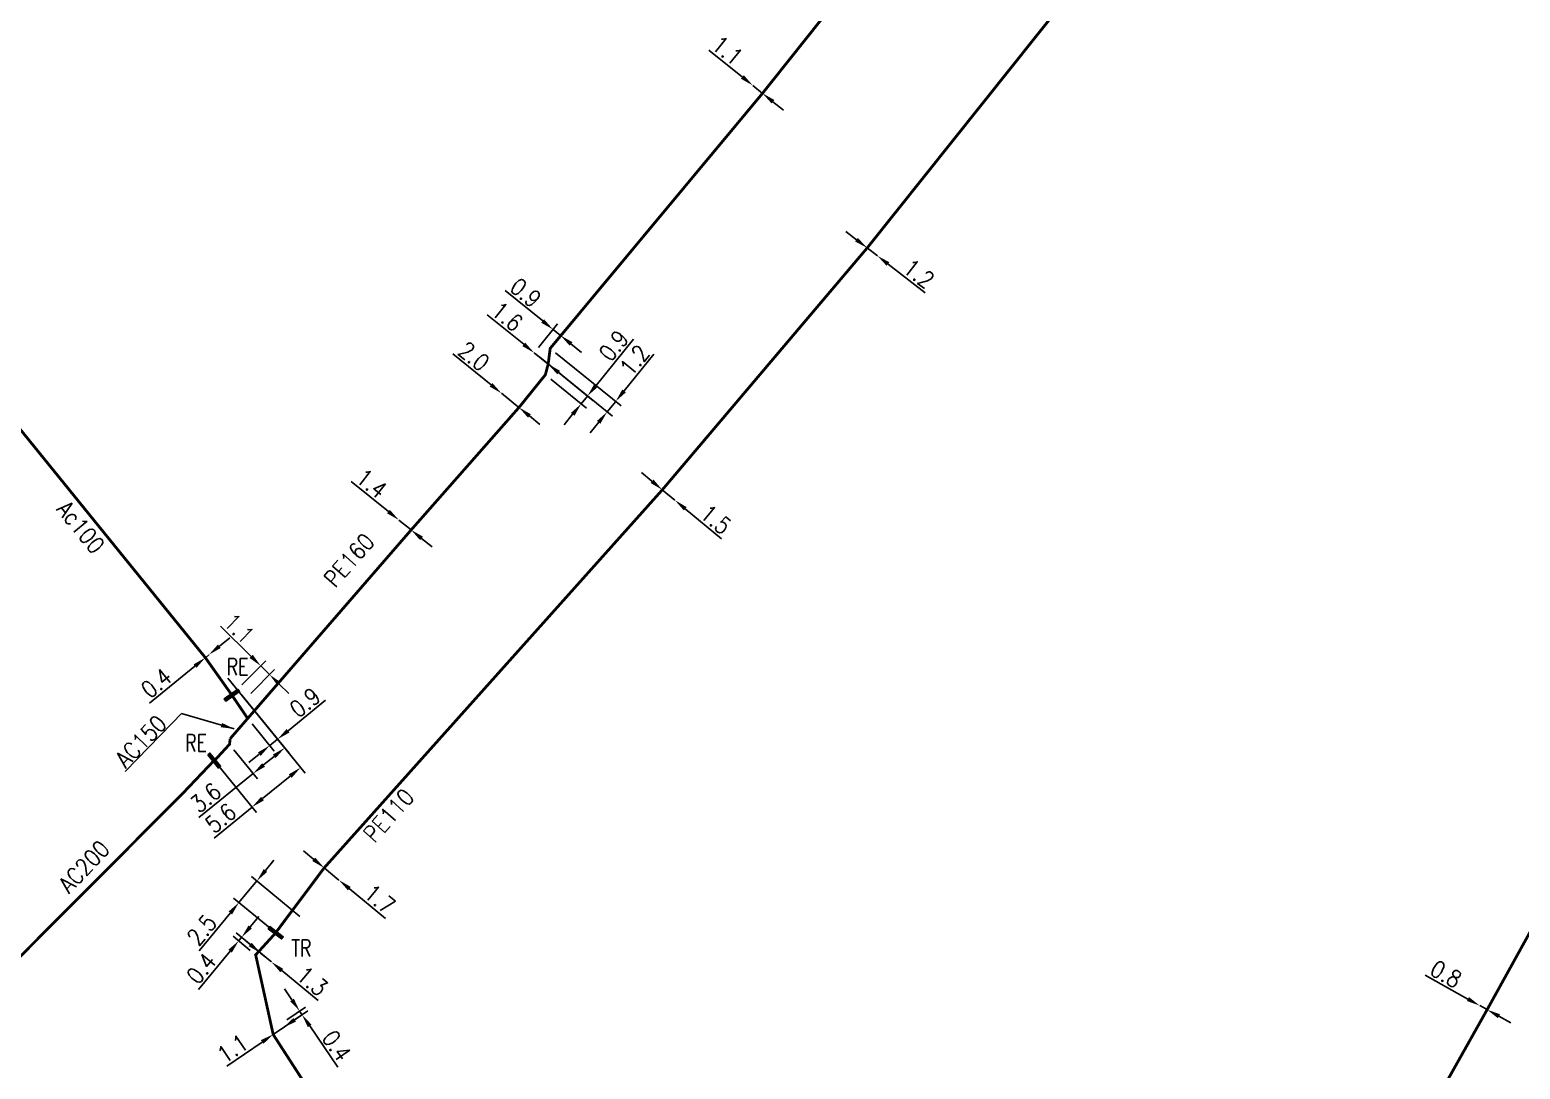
# Model space of a CAD drawing. Header units: millimetres. Extents: x 138988 to 140002, y 128990 to 130001.
# Drawn here: x 139695.7 to 139828.3, y 129673.6 to 129766.1 of the extents above; entities that cross this region are included whole.
import ezdxf
from ezdxf.enums import TextEntityAlignment as Align

# ---------------------------------------------------------------- set-up
doc = ezdxf.new("R2010")
doc.units = ezdxf.units.MM
doc.header["$PDMODE"] = 34
doc.linetypes.add('L_25_AP', pattern=[2000, 1000, 1000])
doc.linetypes.add('L_25_PE', pattern=[2000, 1000, 1000])
doc.layers.get('0').update_dxf_attribs({"linetype": 'CONTINUOUS'})
doc.layers.get('Defpoints').update_dxf_attribs({"linetype": 'CONTINUOUS'})
doc.layers.add('L_150', color=1, linetype='CONTINUOUS')
doc.layers.add('L_340', color=7, linetype='CONTINUOUS')
doc.styles.get("Standard").update_dxf_attribs({"font": 'romans.shx', "width": 0.85})
doc.dimstyles.get("Standard").update_dxf_attribs({"dimtxt": 1.5, "dimasz": 1.2, "dimexe": 0.625, "dimexo": 0.625, "dimgap": 0.25, "dimtad": 1, "dimdec": 1, "dimzin": 0, "dimdsep": 46, "dimtxsty": 'Standard', "dimcen": -0.5, "dimadec": 0, "dimazin": 0, "dimtfac": 1, "dimtdec": 1, "dimtmove": 0, "dimatfit": 3, "dimfxl": 0, "dimtolj": 1, "dimtzin": 0, "dimarcsym": 0})

# ---------------------------------------------------------------- blocks, each defined once
blk = doc.blocks.new('*D193')
at = {"layer": 'Defpoints', "color": 0, "linetype": 'Continuous', "transparency": 16777216}
for p in [(139760.02, 129761.16), (139760.02, 129761.16), (139760.88, 129760.46)]:
    blk.add_point(p, dxfattribs=at)
at = {"layer": 'L_150', "color": 0, "linetype": 'Continuous', "lineweight": -2, "transparency": 16777216}
for p, q in [((139759.09, 129761.91), (139756.11, 129764.31)), ((139760.88, 129760.46), (139760.02, 129761.16)), ((139761.81, 129759.71), (139762.75, 129758.96))]:
    blk.add_line(p, q, dxfattribs=at)
at = {"layer": 'L_150', "color": 0, "linetype": 'Continuous', "transparency": 16777216}
for points in [[(139759.22, 129762.07), (139758.96, 129761.76), (139760.02, 129761.16)], [(139761.94, 129759.87), (139761.69, 129759.56), (139760.88, 129760.46)]]:
    blk.add_solid(points, dxfattribs=at)
at = {"layer": 'L_150', "color": 0, "linetype": 'Continuous', "transparency": 16777216, "insert": (139757.76, 129764.27), "char_height": 1.5, "attachment_point": 5, "rotation": 321.0588}
blk.add_mtext('\\A1;1.1', dxfattribs=at)
blk = doc.blocks.new('*D196')
at = {"layer": 'Defpoints', "color": 0, "linetype": 'Continuous', "transparency": 16777216}
for p in [(139740.56, 129737.36), (139740.56, 129737.36), (139741.8, 129736.36)]:
    blk.add_point(p, dxfattribs=at)
at = {"layer": 'L_150', "color": 0, "linetype": 'Continuous', "lineweight": -2, "transparency": 16777216}
for p, q in [((139739.63, 129738.12), (139736.37, 129740.76)), ((139741.8, 129736.36), (139740.56, 129737.36)), ((139742.74, 129735.6), (139743.67, 129734.85))]:
    blk.add_line(p, q, dxfattribs=at)
at = {"layer": 'L_150', "color": 0, "linetype": 'Continuous', "transparency": 16777216}
for points in [[(139739.75, 129738.27), (139739.5, 129737.96), (139740.56, 129737.36)], [(139742.86, 129735.76), (139742.61, 129735.45), (139741.8, 129736.36)]]:
    blk.add_solid(points, dxfattribs=at)
at = {"layer": 'L_150', "color": 0, "linetype": 'Continuous', "transparency": 16777216, "insert": (139738.16, 129740.59), "char_height": 1.5, "attachment_point": 5, "rotation": 321.0073}
blk.add_mtext('\\A1;1.6', dxfattribs=at)
blk = doc.blocks.new('*D197')
at = {"layer": 'Defpoints', "color": 0, "linetype": 'Continuous', "transparency": 16777216}
for p in [(139740.56, 129737.36), (139741.55, 129735.41), (139745.3, 129733.52)]:
    blk.add_point(p, dxfattribs=at)
at = {"layer": 'L_150', "color": 0, "linetype": 'Continuous', "lineweight": -2, "transparency": 16777216}
for p, q in [((139746.06, 129734.45), (139749.4, 129738.58)), ((139741.05, 129736.97), (139745.79, 129733.13)), ((139742.03, 129735.01), (139745.22, 129732.43)), ((139744.74, 129732.82), (139745.3, 129733.52)), ((139743.98, 129731.89), (139743.23, 129730.96))]:
    blk.add_line(p, q, dxfattribs=at)
at = {"layer": 'L_150', "color": 0, "linetype": 'Continuous', "transparency": 16777216}
for points in [[(139745.9, 129734.58), (139746.22, 129734.33), (139745.3, 129733.52)], [(139743.83, 129732.02), (139744.14, 129731.76), (139744.74, 129732.82)]]:
    blk.add_solid(points, dxfattribs=at)
at = {"layer": 'L_150', "color": 0, "linetype": 'Continuous', "transparency": 16777216, "insert": (139747.64, 129738), "char_height": 1.5, "attachment_point": 5, "rotation": 51.0007}
blk.add_mtext('\\A1;0.9', dxfattribs=at)
blk = doc.blocks.new('*D198')
at = {"layer": 'Defpoints', "color": 0, "linetype": 'Continuous', "transparency": 16777216}
for p in [(139737.64, 129733.76), (139737.64, 129733.76), (139739.2, 129732.5)]:
    blk.add_point(p, dxfattribs=at)
at = {"layer": 'L_150', "color": 0, "linetype": 'Continuous', "lineweight": -2, "transparency": 16777216}
for p, q in [((139736.71, 129734.52), (139733.31, 129737.27)), ((139739.2, 129732.5), (139737.64, 129733.76)), ((139740.13, 129731.75), (139741.06, 129730.99))]:
    blk.add_line(p, q, dxfattribs=at)
at = {"layer": 'L_150', "color": 0, "linetype": 'Continuous', "transparency": 16777216}
for points in [[(139736.84, 129734.67), (139736.59, 129734.36), (139737.64, 129733.76)], [(139740.26, 129731.9), (139740.01, 129731.59), (139739.2, 129732.5)]]:
    blk.add_solid(points, dxfattribs=at)
at = {"layer": 'L_150', "color": 0, "linetype": 'Continuous', "transparency": 16777216, "insert": (139735.18, 129737.05), "char_height": 1.5, "attachment_point": 5, "rotation": 321.0029}
blk.add_mtext('\\A1;2.0', dxfattribs=at)
blk = doc.blocks.new('*D199')
at = {"layer": 'Defpoints', "color": 0, "linetype": 'Continuous', "transparency": 16777216}
for p in [(139741.98, 129737.76), (139740.56, 129737.36), (139747.05, 129732.11)]:
    blk.add_point(p, dxfattribs=at)
at = {"layer": 'L_150', "color": 0, "linetype": 'Continuous', "lineweight": -2, "transparency": 16777216}
for p, q in [((139741.05, 129736.97), (139747.54, 129731.72)), ((139742.46, 129737.37), (139748.29, 129732.65)), ((139748.56, 129733.97), (139751.2, 129737.23)), ((139747.05, 129732.11), (139747.81, 129733.04)), ((139746.3, 129731.18), (139745.54, 129730.24))]:
    blk.add_line(p, q, dxfattribs=at)
at = {"layer": 'L_150', "color": 0, "linetype": 'Continuous', "transparency": 16777216}
for points in [[(139748.4, 129734.1), (139748.72, 129733.85), (139747.81, 129733.04)], [(139746.14, 129731.3), (139746.45, 129731.05), (139747.05, 129732.11)]]:
    blk.add_solid(points, dxfattribs=at)
at = {"layer": 'L_150', "color": 0, "linetype": 'Continuous', "transparency": 16777216, "insert": (139749.48, 129736.7), "char_height": 1.5, "attachment_point": 5, "rotation": 51.0029}
blk.add_mtext('\\A1;1.2', dxfattribs=at)
blk = doc.blocks.new('*D200')
at = {"layer": 'Defpoints', "color": 0, "linetype": 'Continuous', "transparency": 16777216}
for p in [(139728.51, 129722.48), (139728.51, 129722.48), (139729.6, 129721.6)]:
    blk.add_point(p, dxfattribs=at)
at = {"layer": 'L_150', "color": 0, "linetype": 'Continuous', "lineweight": -2, "transparency": 16777216}
for p, q in [((139727.58, 129723.24), (139724.27, 129725.91)), ((139729.6, 129721.6), (139728.51, 129722.48)), ((139730.53, 129720.84), (139731.46, 129720.09))]:
    blk.add_line(p, q, dxfattribs=at)
at = {"layer": 'L_150', "color": 0, "linetype": 'Continuous', "transparency": 16777216}
for points in [[(139727.7, 129723.39), (139727.45, 129723.08), (139728.51, 129722.48)], [(139730.66, 129721), (139730.4, 129720.69), (139729.6, 129721.6)]]:
    blk.add_solid(points, dxfattribs=at)
at = {"layer": 'L_150', "color": 0, "linetype": 'Continuous', "transparency": 16777216, "insert": (139726.09, 129725.73), "char_height": 1.5, "attachment_point": 5, "rotation": 321.0029}
blk.add_mtext('\\A1;1.4', dxfattribs=at)
blk = doc.blocks.new('*D201')
at = {"layer": 'Defpoints', "color": 0, "linetype": 'Continuous', "transparency": 16777216}
for p in [(139711.28, 129710.23), (139711.59, 129710.49), (139711.59, 129710.49)]:
    blk.add_point(p, dxfattribs=at)
at = {"layer": 'L_150', "color": 0, "linetype": 'Continuous', "lineweight": -2, "transparency": 16777216}
for p, q in [((139712.53, 129711.24), (139713.46, 129712)), ((139711.59, 129710.49), (139711.28, 129710.23)), ((139710.35, 129709.48), (139706.3, 129706.17))]:
    blk.add_line(p, q, dxfattribs=at)
at = {"layer": 'L_150', "color": 0, "linetype": 'Continuous', "transparency": 16777216}
for points in [[(139712.4, 129711.4), (139712.65, 129711.09), (139711.59, 129710.49)], [(139710.23, 129709.63), (139710.48, 129709.32), (139711.28, 129710.23)]]:
    blk.add_solid(points, dxfattribs=at)
at = {"layer": 'L_150', "color": 0, "linetype": 'Continuous', "transparency": 16777216, "insert": (139706.92, 129707.97), "char_height": 1.5, "attachment_point": 5, "rotation": 39.1358}
blk.add_mtext('\\A1;0.4', dxfattribs=at)
blk = doc.blocks.new('*D202')
at = {"layer": 'Defpoints', "color": 0, "linetype": 'Continuous', "transparency": 16777216}
for p in [(139714.13, 129707.37), (139712.07, 129701.07), (139719.76, 129700.45)]:
    blk.add_point(p, dxfattribs=at)
at = {"layer": 'L_340', "color": 0, "linetype": 'Continuous', "lineweight": -2, "transparency": 16777216}
for p, q in [((139714.52, 129706.89), (139720.16, 129699.96)), ((139712.47, 129700.58), (139715.83, 129696.44)), ((139718.83, 129699.69), (139716.37, 129697.69)), ((139715.44, 129696.93), (139712.05, 129694.17))]:
    blk.add_line(p, q, dxfattribs=at)
at = {"layer": 'L_340', "color": 0, "linetype": 'Continuous', "transparency": 16777216}
for points in [[(139718.71, 129699.85), (139718.96, 129699.53), (139719.76, 129700.45)], [(139716.24, 129697.84), (139716.5, 129697.53), (139715.44, 129696.93)]]:
    blk.add_solid(points, dxfattribs=at)
at = {"layer": 'L_340', "color": 0, "linetype": 'Continuous', "transparency": 16777216, "insert": (139712.65, 129695.95), "char_height": 1.5, "attachment_point": 5, "rotation": 39.1358}
blk.add_mtext('\\A1;5.6', dxfattribs=at)
blk = doc.blocks.new('L_340_20')
at = {"linetype": 'Continuous'}
blk.add_hatch(color=0, dxfattribs=at).paths.add_polyline_path([(0.125, 0.75), (-0.125, 0.75), (-0.125, -0.75), (0.125, -0.75)])
at = {"color": 0, "linetype": 'Continuous'}
blk.add_lwpolyline([(-0.125, 0.75), (0.125, 0.75), (0.125, -0.75), (-0.125, -0.75)], close=True, dxfattribs=at)
at = {"color": 0, "linetype": 'Continuous', "width": 0.75}
for tag, height, flags, p in [('RE', 1.5, 8, (0, 3)), ('DEF_LEG', 1.2, 3, (0, -5)), ('DEF_COUP', 1.2, 3, (0, -7.5)), ('DEF_TYPE', 1.2, 3, (0, -10))]:
    blk.add_attdef(tag, text='', height=height, dxfattribs=dict(at, flags=flags)).set_placement(p, align=Align.MIDDLE)
blk = doc.blocks.new('*D203')
at = {"layer": 'Defpoints', "color": 0, "linetype": 'Continuous', "transparency": 16777216}
for p in [(139716.19, 129683.94), (139717.16, 129683.15), (139717.16, 129683.15)]:
    blk.add_point(p, dxfattribs=at)
at = {"layer": 'L_150', "color": 0, "linetype": 'Continuous', "lineweight": -2, "transparency": 16777216}
for p, q in [((139715.27, 129684.71), (139714.34, 129685.47)), ((139716.19, 129683.94), (139717.16, 129683.15)), ((139718.08, 129682.38), (139721.31, 129679.72))]:
    blk.add_line(p, q, dxfattribs=at)
at = {"layer": 'L_150', "color": 0, "linetype": 'Continuous', "transparency": 16777216}
for points in [[(139715.4, 129684.86), (139715.14, 129684.55), (139716.19, 129683.94)], [(139718.21, 129682.54), (139717.96, 129682.23), (139717.16, 129683.15)]]:
    blk.add_solid(points, dxfattribs=at)
at = {"layer": 'L_150', "color": 0, "linetype": 'Continuous', "transparency": 16777216, "insert": (139720.8, 129681.44), "char_height": 1.5, "attachment_point": 5, "rotation": 320.4383}
blk.add_mtext('\\A1;1.3', dxfattribs=at)
blk = doc.blocks.new('*D204')
at = {"layer": 'Defpoints', "color": 0, "linetype": 'Continuous', "transparency": 16777216}
for p in [(139715.87, 129690.36), (139720.18, 129686.8), (139717.54, 129685.74)]:
    blk.add_point(p, dxfattribs=at)
at = {"layer": 'L_340', "color": 0, "linetype": 'Continuous', "lineweight": -2, "transparency": 16777216}
for p, q in [((139716.63, 129691.29), (139717.39, 129692.21)), ((139715.87, 129690.36), (139714.27, 129688.44)), ((139719.7, 129687.2), (139715.38, 129690.76)), ((139717.06, 129686.14), (139713.79, 129688.83)), ((139713.51, 129687.51), (139710.73, 129684.14))]:
    blk.add_line(p, q, dxfattribs=at)
at = {"layer": 'L_340', "color": 0, "linetype": 'Continuous', "transparency": 16777216}
for points in [[(139716.48, 129691.42), (139716.78, 129691.16), (139715.87, 129690.36)], [(139713.36, 129687.64), (139713.66, 129687.38), (139714.27, 129688.44)]]:
    blk.add_solid(points, dxfattribs=at)
at = {"layer": 'L_340', "color": 0, "linetype": 'Continuous', "transparency": 16777216, "insert": (139710.96, 129686), "char_height": 1.5, "attachment_point": 5, "rotation": 50.4383}
blk.add_mtext('\\A1;2.5', dxfattribs=at)
blk = doc.blocks.new('*D205')
at = {"layer": 'Defpoints', "color": 0, "linetype": 'Continuous', "transparency": 16777216}
for p in [(139721.86, 129691.52), (139723.17, 129690.44), (139723.17, 129690.44)]:
    blk.add_point(p, dxfattribs=at)
at = {"layer": 'L_150', "color": 0, "linetype": 'Continuous', "lineweight": -2, "transparency": 16777216}
for p, q in [((139720.93, 129692.28), (139720.01, 129693.04)), ((139721.86, 129691.52), (139723.17, 129690.44)), ((139724.09, 129689.67), (139727.33, 129687.01))]:
    blk.add_line(p, q, dxfattribs=at)
at = {"layer": 'L_150', "color": 0, "linetype": 'Continuous', "transparency": 16777216}
for points in [[(139721.06, 129692.44), (139720.8, 129692.13), (139721.86, 129691.52)], [(139724.22, 129689.83), (139723.97, 129689.52), (139723.17, 129690.44)]]:
    blk.add_solid(points, dxfattribs=at)
at = {"layer": 'L_150', "color": 0, "linetype": 'Continuous', "transparency": 16777216, "insert": (139726.81, 129688.73), "char_height": 1.5, "attachment_point": 5, "rotation": 320.493}
blk.add_mtext('\\A1;1.7', dxfattribs=at)
blk = doc.blocks.new('*D206')
at = {"layer": 'Defpoints', "color": 0, "linetype": 'Continuous', "transparency": 16777216}
for p in [(139751.96, 129725.17), (139753.08, 129724.25), (139753.08, 129724.25)]:
    blk.add_point(p, dxfattribs=at)
at = {"layer": 'L_150', "color": 0, "linetype": 'Continuous', "lineweight": -2, "transparency": 16777216}
for p, q in [((139751.04, 129725.94), (139750.12, 129726.7)), ((139751.96, 129725.17), (139753.08, 129724.25)), ((139754.01, 129723.48), (139757.23, 129720.81))]:
    blk.add_line(p, q, dxfattribs=at)
at = {"layer": 'L_150', "color": 0, "linetype": 'Continuous', "transparency": 16777216}
for points in [[(139751.17, 129726.09), (139750.91, 129725.78), (139751.96, 129725.17)], [(139754.13, 129723.63), (139753.88, 129723.33), (139753.08, 129724.25)]]:
    blk.add_solid(points, dxfattribs=at)
at = {"layer": 'L_150', "color": 0, "linetype": 'Continuous', "transparency": 16777216, "insert": (139756.72, 129722.53), "char_height": 1.5, "attachment_point": 5, "rotation": 320.3558}
blk.add_mtext('\\A1;1.5', dxfattribs=at)
blk = doc.blocks.new('*D207')
at = {"layer": 'Defpoints', "color": 0, "linetype": 'Continuous', "transparency": 16777216}
for p in [(139770.2, 129746.7), (139771.11, 129746), (139771.11, 129746)]:
    blk.add_point(p, dxfattribs=at)
at = {"layer": 'L_150', "color": 0, "linetype": 'Continuous', "lineweight": -2, "transparency": 16777216}
for p, q in [((139769.25, 129747.43), (139768.3, 129748.17)), ((139770.2, 129746.7), (139771.11, 129746)), ((139772.06, 129745.27), (139775.37, 129742.71))]:
    blk.add_line(p, q, dxfattribs=at)
at = {"layer": 'L_150', "color": 0, "linetype": 'Continuous', "transparency": 16777216}
for points in [[(139769.37, 129747.59), (139769.12, 129747.28), (139770.2, 129746.7)], [(139772.18, 129745.42), (139771.93, 129745.11), (139771.11, 129746)]]:
    blk.add_solid(points, dxfattribs=at)
at = {"layer": 'L_150', "color": 0, "linetype": 'Continuous', "transparency": 16777216, "insert": (139774.8, 129744.41), "char_height": 1.5, "attachment_point": 5, "rotation": 322.3406}
blk.add_mtext('\\A1;1.2', dxfattribs=at)
blk = doc.blocks.new('L_340_19')
at = {"linetype": 'Continuous'}
blk.add_hatch(color=0, dxfattribs=at).paths.add_polyline_path([(0.125, 0.75), (-0.125, 0.75), (-0.125, -0.75), (0.125, -0.75)])
at = {"color": 0, "linetype": 'Continuous'}
blk.add_lwpolyline([(-0.125, 0.75), (0.125, 0.75), (0.125, -0.75), (-0.125, -0.75)], close=True, dxfattribs=at)
at = {"color": 0, "linetype": 'Continuous', "width": 0.75}
for tag, height, flags, p in [('TR', 1.5, 8, (0, 3)), ('DEF_LEG', 1.2, 3, (0, -5)), ('DEF_COUP', 1.2, 3, (0, -7.5)), ('DEF_TYPE', 1.2, 3, (0, -10))]:
    blk.add_attdef(tag, text='', height=height, dxfattribs=dict(at, flags=flags)).set_placement(p, align=Align.MIDDLE)
blk = doc.blocks.new('*D273')
at = {"layer": 'Defpoints', "color": 0, "linetype": 'Continuous', "transparency": 16777216}
for p in [(139717.33, 129676.7), (139718.24, 129677.32), (139718.24, 129677.32)]:
    blk.add_point(p, dxfattribs=at)
at = {"layer": 'L_150', "color": 0, "linetype": 'Continuous', "lineweight": -2, "transparency": 16777216}
for p, q in [((139719.23, 129677.99), (139720.22, 129678.67)), ((139718.24, 129677.32), (139717.33, 129676.7)), ((139716.34, 129676.02), (139713.18, 129673.87))]:
    blk.add_line(p, q, dxfattribs=at)
at = {"layer": 'L_150', "color": 0, "linetype": 'Continuous', "transparency": 16777216}
for points in [[(139719.12, 129678.16), (139719.34, 129677.83), (139718.24, 129677.32)], [(139716.22, 129676.19), (139716.45, 129675.86), (139717.33, 129676.7)]]:
    blk.add_solid(points, dxfattribs=at)
at = {"layer": 'L_150', "color": 0, "linetype": 'Continuous', "transparency": 16777216, "insert": (139713.7, 129675.43), "char_height": 1.5, "attachment_point": 5, "rotation": 34.2574}
blk.add_mtext('\\A1;1.1', dxfattribs=at)
blk = doc.blocks.new('*D274')
at = {"layer": 'Defpoints', "color": 0, "linetype": 'Continuous', "transparency": 16777216}
for p in [(139719.67, 129678.78), (139717.32, 129676.69), (139718.01, 129677.65)]:
    blk.add_point(p, dxfattribs=at)
at = {"layer": 'L_150', "color": 0, "linetype": 'Continuous', "lineweight": -2, "transparency": 16777216}
for p, q in [((139718.99, 129679.77), (139718.32, 129680.76)), ((139717.84, 129677.05), (139720.41, 129678.8)), ((139718.53, 129678), (139720.19, 129679.13)), ((139719.67, 129678.78), (139719.89, 129678.45)), ((139720.57, 129677.45), (139723.06, 129673.79))]:
    blk.add_line(p, q, dxfattribs=at)
at = {"layer": 'L_150', "color": 0, "linetype": 'Continuous', "transparency": 16777216}
for points in [[(139719.16, 129679.88), (139718.83, 129679.65), (139719.67, 129678.78)], [(139720.73, 129677.57), (139720.4, 129677.34), (139719.89, 129678.45)]]:
    blk.add_solid(points, dxfattribs=at)
at = {"layer": 'L_150', "color": 0, "linetype": 'Continuous', "transparency": 16777216, "insert": (139722.98, 129675.69), "char_height": 1.5, "attachment_point": 5, "rotation": 304.2574}
blk.add_mtext('\\A1;0.4', dxfattribs=at)
blk = doc.blocks.new('*D275')
at = {"layer": 'Defpoints', "color": 0, "linetype": 'Continuous', "transparency": 16777216}
for p in [(139714.51, 129685.34), (139715.76, 129683.78), (139717.16, 129683.15)]:
    blk.add_point(p, dxfattribs=at)
at = {"layer": 'L_150', "color": 0, "linetype": 'Continuous', "lineweight": -2, "transparency": 16777216}
for p, q in [((139715.27, 129686.26), (139716.04, 129687.19)), ((139715.28, 129684.18), (139713.77, 129685.43)), ((139716.68, 129683.55), (139714.03, 129685.74)), ((139714.51, 129685.34), (139714.25, 129685.03)), ((139713.49, 129684.1), (139710.67, 129680.69))]:
    blk.add_line(p, q, dxfattribs=at)
at = {"layer": 'L_150', "color": 0, "linetype": 'Continuous', "transparency": 16777216}
for points in [[(139715.12, 129686.39), (139715.43, 129686.14), (139714.51, 129685.34)], [(139713.33, 129684.23), (139713.64, 129683.98), (139714.25, 129685.03)]]:
    blk.add_solid(points, dxfattribs=at)
at = {"layer": 'L_150', "color": 0, "linetype": 'Continuous', "transparency": 16777216, "insert": (139710.92, 129682.57), "char_height": 1.5, "attachment_point": 5, "rotation": 50.4383}
blk.add_mtext('\\A1;0.4', dxfattribs=at)
blk = doc.blocks.new('*D453')
at = {"layer": 'Defpoints', "color": 0, "linetype": 'Continuous', "transparency": 16777216}
for p in [(139824.73, 129679.26), (139824.73, 129679.26), (139825.39, 129678.9)]:
    blk.add_point(p, dxfattribs=at)
at = {"layer": 'L_150', "color": 0, "linetype": 'Continuous', "lineweight": -2, "transparency": 16777216}
for p, q in [((139823.68, 129679.84), (139819.86, 129681.96)), ((139825.39, 129678.9), (139824.73, 129679.26)), ((139826.44, 129678.31), (139827.49, 129677.73))]:
    blk.add_line(p, q, dxfattribs=at)
at = {"layer": 'L_150', "color": 0, "linetype": 'Continuous', "transparency": 16777216}
for points in [[(139823.78, 129680.02), (139823.59, 129679.67), (139824.73, 129679.26)], [(139826.54, 129678.49), (139826.34, 129678.14), (139825.39, 129678.9)]]:
    blk.add_solid(points, dxfattribs=at)
at = {"layer": 'L_150', "color": 0, "linetype": 'Continuous', "transparency": 16777216, "insert": (139821.73, 129682.07), "char_height": 1.5, "attachment_point": 5, "rotation": 331.0077}
blk.add_mtext('\\A1;0.8', dxfattribs=at)
blk = doc.blocks.new('*D519')
at = {"layer": 'Defpoints', "color": 0, "linetype": 'Continuous', "transparency": 16777216}
for p in [(139712.9, 129708.88), (139715.05, 129704.82), (139717.71, 129702.97)]:
    blk.add_point(p, dxfattribs=at)
at = {"layer": 'L_150', "color": 0, "linetype": 'Continuous', "lineweight": -2, "transparency": 16777216}
for p, q in [((139713.29, 129708.4), (139718.1, 129702.49)), ((139718.64, 129703.73), (139721.98, 129706.45)), ((139715.44, 129704.34), (139717.41, 129701.92)), ((139717.01, 129702.41), (139717.71, 129702.97)), ((139716.08, 129701.65), (139715.15, 129700.89))]:
    blk.add_line(p, q, dxfattribs=at)
at = {"layer": 'L_150', "color": 0, "linetype": 'Continuous', "transparency": 16777216}
for points in [[(139718.51, 129703.88), (139718.77, 129703.57), (139717.71, 129702.97)], [(139715.96, 129701.8), (139716.21, 129701.49), (139717.01, 129702.41)]]:
    blk.add_solid(points, dxfattribs=at)
at = {"layer": 'L_150', "color": 0, "linetype": 'Continuous', "transparency": 16777216, "insert": (139720.15, 129706.24), "char_height": 1.5, "attachment_point": 5, "rotation": 39.1358}
blk.add_mtext('\\A1;0.9', dxfattribs=at)
blk = doc.blocks.new('*D520')
at = {"layer": 'Defpoints', "color": 0, "linetype": 'Continuous', "transparency": 16777216}
for p in [(139714.13, 129707.37), (139713.43, 129702.52), (139718.34, 129702.2)]:
    blk.add_point(p, dxfattribs=at)
at = {"layer": 'L_150', "color": 0, "linetype": 'Continuous', "lineweight": -2, "transparency": 16777216}
for p, q in [((139714.52, 129706.89), (139718.73, 129701.72)), ((139713.82, 129702.03), (139715.93, 129699.44)), ((139717.41, 129701.44), (139716.47, 129700.68)), ((139715.54, 129699.92), (139710.71, 129695.99))]:
    blk.add_line(p, q, dxfattribs=at)
at = {"layer": 'L_150', "color": 0, "linetype": 'Continuous', "transparency": 16777216}
for points in [[(139717.28, 129701.6), (139717.53, 129701.29), (139718.34, 129702.2)], [(139716.34, 129700.84), (139716.6, 129700.53), (139715.54, 129699.92)]]:
    blk.add_solid(points, dxfattribs=at)
at = {"layer": 'L_150', "color": 0, "linetype": 'Continuous', "transparency": 16777216, "insert": (139711.31, 129697.77), "char_height": 1.5, "attachment_point": 5, "rotation": 39.1358}
blk.add_mtext('\\A1;3.6', dxfattribs=at)
blk = doc.blocks.new('*D539')
at = {"layer": 'Defpoints', "color": 0, "linetype": 'Continuous', "transparency": 16777216}
for p in [(139716.99, 129708.73), (139714.09, 129707.36), (139714.88, 129706.58)]:
    blk.add_point(p, dxfattribs=at)
at = {"layer": 'L_340', "color": 0, "linetype": 'Continuous', "lineweight": -2, "transparency": 16777216}
for p, q in [((139715.36, 129710.34), (139712.64, 129713.03)), ((139714.53, 129707.8), (139716.65, 129709.95)), ((139715.32, 129707.03), (139717.43, 129709.17)), ((139716.99, 129708.73), (139716.21, 129709.5)), ((139717.85, 129707.88), (139718.7, 129707.04))]:
    blk.add_line(p, q, dxfattribs=at)
at = {"layer": 'L_340', "color": 0, "linetype": 'Continuous', "transparency": 16777216}
for points in [[(139715.5, 129710.49), (139715.22, 129710.2), (139716.21, 129709.5)], [(139717.99, 129708.03), (139717.71, 129707.74), (139716.99, 129708.73)]]:
    blk.add_solid(points, dxfattribs=at)
at = {"layer": 'L_340', "color": 0, "linetype": 'Continuous', "transparency": 16777216, "insert": (139714.28, 129712.82), "char_height": 1.5, "attachment_point": 5, "rotation": 315.3349}
blk.add_mtext('\\A1;1.1', dxfattribs=at)
blk = doc.blocks.new('*D540')
at = {"layer": 'Defpoints', "color": 0, "linetype": 'Continuous', "transparency": 16777216}
for p in [(139742.24, 129739.44), (139741.98, 129737.76), (139740.56, 129737.36)]:
    blk.add_point(p, dxfattribs=at)
at = {"layer": 'L_150', "color": 0, "linetype": 'Continuous', "lineweight": -2, "transparency": 16777216}
for p, q in [((139741.31, 129740.2), (139737.96, 129742.91)), ((139740.95, 129737.85), (139742.63, 129739.93)), ((139742.9, 129738.91), (139742.24, 129739.44)), ((139742.37, 129738.25), (139743.29, 129739.39)), ((139743.83, 129738.15), (139744.77, 129737.4))]:
    blk.add_line(p, q, dxfattribs=at)
at = {"layer": 'L_150', "color": 0, "linetype": 'Continuous', "transparency": 16777216}
for points in [[(139741.43, 129740.35), (139741.18, 129740.04), (139742.24, 129739.44)], [(139743.96, 129738.31), (139743.71, 129738), (139742.9, 129738.91)]]:
    blk.add_solid(points, dxfattribs=at)
at = {"layer": 'L_150', "color": 0, "linetype": 'Continuous', "transparency": 16777216, "insert": (139739.8, 129742.71), "char_height": 1.5, "attachment_point": 5, "rotation": 321.0073}
blk.add_mtext('\\A1;0.9', dxfattribs=at)

msp = doc.modelspace()

# ---------------------------------------------------------------- linework, layer by layer
at = {"layer": 'L_150', "linetype": 'L_25_PE', "const_width": 0.25, "flags": 128}
for points in [[(139715.05, 129704.82), (139729.6, 129721.6), (139739.2, 129732.5), (139741.55, 129735.41), (139741.8, 129736.36), (139741.98, 129737.76), (139760.88, 129760.46), (139774.54, 129777.6), (139790.33, 129798.43), (139805.45, 129817.61), (139821.17, 129837.2), (139821.17, 129837.2), (139821.17, 129837.2), (139821.17, 129837.2), (139821.17, 129837.2), (139825.18, 129840.8), (139857.82, 129882.55), (139864.27, 129891.36), (139874.66, 129905.51), (139882.33, 129915.83), (139890.63, 129929.88), (139902.01, 129950.13), (139909.38, 129966.33), (139913.46, 129974.75), (139916.91, 129981.88), (139919.53, 129988.79), (139923.13, 129998.03), (139923.82, 130000)], [(139895.25, 129824.2), (139881.35, 129799.05), (139868.57, 129776.13), (139856.85, 129755.1), (139855.05, 129751.86), (139861.71, 129747.98), (139861.89, 129747.88), (139862.41, 129745.86), (139862.07, 129745.25), (139848.88, 129721.7), (139834.66, 129695.67), (139825.39, 129678.9), (139816.66, 129663.36), (139808.04, 129647.91)], [(139717.61, 129685.84), (139721.86, 129691.52), (139721.86, 129691.52), (139751.96, 129725.17), (139770.2, 129746.7), (139793.27, 129775.6), (139810.98, 129798.48)], [(139712.17, 129701.15), (139712.17, 129701.15), (139712.17, 129701.15), (139712.17, 129701.15), (139713.43, 129702.52), (139713.49, 129703.02)]]:
    msp.add_lwpolyline(points, dxfattribs=at)
at = {"layer": 'L_150', "linetype": 'L_25_AP', "flags": 128}
msp.add_lwpolyline([(139713.64, 129706.9, 0.25, 0.25, 0), (139711.28, 129710.23, 0.25, 0.25, 0), (139711.28, 129710.23, 0.25, 0.25, 0), (139691.85, 129734.19, 0.25, 0.25, 0), (139681.29, 129747.73, 0.25, 0.25, 0), (139673.44, 129757.66, 0.25, 0.25, 0), (139657.05, 129777.52, 0.25, 0.25, 0), (139640.94, 129797.17, 0.25, 0.25, 0), (139614.34, 129830.91, 0.25, 0.25, 0), (139603.16, 129844.8, 0.25, 0.25, 0), (139578.57, 129875.7, 0.25, 0.25, 0), (139552.39, 129908.89, 0.25, 0.25, 0), (139544.77, 129917, 0.25, 0.25, 0), (139539.95, 129922.55, 0.25, 0.25, 0), (139541.54, 129924.7, 0.25, 0.25, 0), (139530.56, 129933.5, 0.25, 0.25, 0), (139505.39, 129950.58, 0, 0, 0)], format="xyseb", dxfattribs=at)
at = {"layer": 'L_150', "linetype": 'L_25_AP', "const_width": 0.25, "flags": 128}
for points in [[(139715.05, 129704.82), (139713.64, 129706.9)], [(139713.49, 129703.02), (139715.05, 129704.82)], [(139711.97, 129700.99), (139711.97, 129700.99), (139709.26, 129698.14), (139690.34, 129679.16), (139668.95, 129658.17), (139668.95, 129658.17)], [(139747.86, 129656.22), (139735.85, 129658.4), (139734.61, 129658.8), (139726.71, 129662.22), (139726.47, 129662.53), (139717.32, 129676.69), (139717.32, 129676.69), (139715.76, 129683.78), (139717.46, 129685.64)]]:
    msp.add_lwpolyline(points, dxfattribs=at)

# ---------------------------------------------------------------- block references
at = {"layer": 'L_340'}
ref = msp.add_blockref('L_340_20', (139713.64, 129706.9), dxfattribs=dict(at, rotation=305.2375540142251))
ref.add_attrib('RE', 'RE', dxfattribs={"layer": '0', "color": 0, "linetype": 'Continuous', "height": 1.5, "width": 0.75, "flags": 8}).set_placement((139714.15, 129709.42), align=Align.MIDDLE)
ref = msp.add_blockref('L_340_20', (139712.07, 129701.07), dxfattribs=dict(at, rotation=39.16104947711593))
ref.add_attrib('RE', 'RE', dxfattribs={"layer": '0', "color": 0, "linetype": 'Continuous', "height": 1.5, "rotation": 0.1902, "width": 0.75, "flags": 8}).set_placement((139710.45, 129702.64), align=Align.MIDDLE)
ref = msp.add_blockref('L_340_19', (139717.54, 129685.74), dxfattribs=dict(at, rotation=53.22191902247241))
ref.add_attrib('TR', 'TR', dxfattribs={"layer": '0', "color": 0, "linetype": 'Continuous', "height": 1.5, "width": 0.75, "flags": 8}).set_placement((139719.83, 129684.38), align=Align.MIDDLE)

# ---------------------------------------------------------------- texts
at = {"layer": 'L_150', "linetype": 'Continuous', "width": 0.85}
for s, rotation, p in [('Ac100', 309.0497, (139697.96, 129723.41)), ('PE160', 48.4493, (139722.83, 129716.36)), ('PE110', 48.1832, (139726.34, 129693.65)), ('AC200', 46.4518, (139699.16, 129689.16))]:
    msp.add_text(s, height=1.5, rotation=rotation, dxfattribs=at).set_placement(p)
at = {"layer": 'L_150', "linetype": 'Continuous', "insert": (139703.66, 129700.85), "char_height": 1.5, "attachment_point": 4, "rotation": 45.8409}
msp.add_mtext('\\A1;AC150', dxfattribs=at)

# ---------------------------------------------------------------- dimensions: what is measured, and where the dimension line sits
at = {"layer": 'L_150', "linetype": 'Continuous'}
for base, p1, p2, angle, picture, middle in [((139760.02, 129761.16), (139760.88, 129760.46), (139760.02, 129761.16), 321.0588, '*D193', (139757.14, 129763.49)), ((139771.106, 129745.999), (139770.195595, 129746.7016114), (139771.106, 129745.999), 142.3405849, '*D207', (139774.1892193, 129743.619504)), ((139742.24, 129739.44), (139741.98, 129737.76), (139740.56, 129737.36), 321.0073, '*D540', (139739.17, 129741.93)), ((139740.56, 129737.36), (139741.8, 129736.36), (139740.56, 129737.36), 321.0073, '*D196', (139737.53, 129739.81)), ((139745.3, 129733.52), (139741.55, 129735.41), (139740.56, 129737.36), 231.0007, '*D197', (139748.42, 129737.37)), ((139737.64, 129733.76), (139739.2, 129732.5), (139737.64, 129733.76), 321.0029, '*D198', (139734.55, 129736.27)), ((139747.05, 129732.11), (139741.98, 129737.76), (139740.56, 129737.36), 51.0029, '*D199', (139750.26, 129736.07)), ((139728.51, 129722.48), (139729.6, 129721.6), (139728.51, 129722.48), 321.0029, '*D200', (139725.46, 129724.95)), ((139753.081, 129724.246), (139751.9645, 129725.1711), (139753.081, 129724.246), 140.3558, '*D206', (139756.08, 129721.7611)), ((139711.59, 129710.49), (139711.28, 129710.23), (139711.59, 129710.49), 219.1358, '*D201', (139707.55, 129707.19)), ((139717.71, 129702.97), (139715.05, 129704.82), (139712.9, 129708.88), 219.1358, '*D519', (139720.78, 129705.47)), ((139718.34, 129702.2), (139713.43, 129702.52), (139714.13, 129707.37), 219.1358, '*D520', (139711.94, 129697)), ((139723.17, 129690.44), (139721.86, 129691.52), (139723.17, 129690.44), 140.493, '*D205', (139726.17, 129687.96)), ((139714.51, 129685.34), (139715.76, 129683.78), (139717.16, 129683.15), 230.4383, '*D275', (139711.69, 129681.93)), ((139717.16, 129683.15), (139716.19, 129683.94), (139717.16, 129683.15), 140.4383, '*D203', (139720.16, 129680.67)), ((139824.733, 129679.26), (139825.389, 129678.8965), (139824.733, 129679.26), 331.0077, '*D453', (139821.2468, 129681.1918)), ((139719.67, 129678.78), (139717.32, 129676.69), (139718.01, 129677.65), 304.2574, '*D274', (139722.15, 129675.13)), ((139718.24, 129677.32), (139717.33, 129676.7), (139718.24, 129677.32), 214.2574, '*D273', (139714.26, 129674.61))]:
    dim = msp.add_linear_dim(base=base, p1=p1, p2=p2, angle=angle, dimstyle='Standard', dxfattribs=at)
    dim.commit()
    dim.dimension.update_dxf_attribs({"geometry": picture, "text_midpoint": middle, "dimtype": 160})
at = {"layer": 'L_340', "linetype": 'Continuous'}
for base, p1, p2, angle, picture, middle in [((139716.99, 129708.73), (139714.09, 129707.36), (139714.88, 129706.58), 135.3349, '*D539', (139713.57, 129712.11)), ((139719.76, 129700.45), (139712.07, 129701.07), (139714.13, 129707.37), 219.1358, '*D202', (139713.28, 129695.17)), ((139715.87, 129690.36), (139717.54, 129685.74), (139720.18, 129686.8), 230.4383, '*D204', (139711.74, 129685.36))]:
    dim = msp.add_linear_dim(base=base, p1=p1, p2=p2, angle=angle, dimstyle='Standard', dxfattribs=at)
    dim.commit()
    dim.dimension.update_dxf_attribs({"geometry": picture, "text_midpoint": middle, "dimtype": 160})

# ---------------------------------------------------------------- leaders
at = {"layer": 'L_150', "linetype": 'Continuous', "annotation_type": 0, "has_hookline": 1, "hookline_direction": 1, "text_width": 5.77, "horizontal_direction": (0.696653, 0.717408, 0)}
msp.add_leader([(139713.86, 129703.89), (139709.17, 129705.27), (139708.33, 129704.41)], dimstyle='Standard', dxfattribs=at)

doc.saveas('drawing.dxf')
